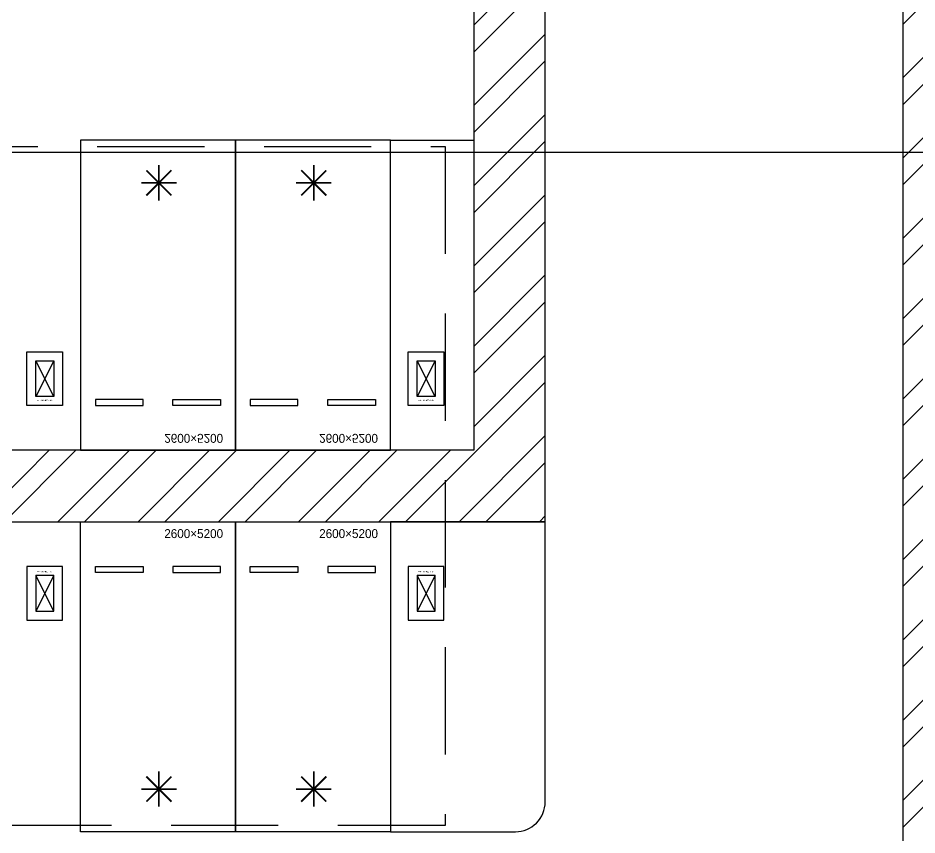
# Model space of a CAD drawing. Header units: millimetres. Extents: x -58335 to 291665, y -66693 to 213307.
# Drawn here: x 103604 to 118694, y -11450 to 2255 of the extents above; entities that cross this region are included whole.
import ezdxf
from ezdxf.enums import TextEntityAlignment as Align

# ---------------------------------------------------------------- set-up
doc = ezdxf.new("R2010")
doc.units = ezdxf.units.MM
doc.header["$LTSCALE"] = 1000
doc.linetypes.add('X-SITE$0$HID', pattern=[2.8, 1.8, -1])
for name, color, linetype in [('X-SITE$0$-MY-녹지', 254, 'Continuous'), ('X-SITE$0$A-PARK', 8, 'Continuous'), ('X-SITE$0$A-ROAD-PED', 8, 'Continuous'), ('X-SITE$0$PV-COL', 8, 'Continuous'), ('X-SITE$0$PV-주차장', 6, 'Continuous')]:
    doc.layers.add(name, color=color, linetype=linetype)
doc.layers.add('X-SITE$0$NOPLOT', color=193, linetype='Continuous', plot=False)
doc.styles.add('X-SITE$0$Gtx', font='')
doc.styles.add('X-SITE$0$XA-B2F_PLAN$0$XA-B2F_PLAN$0$Gtx', font='')
doc.styles.get('X-SITE$0$Gtx').set_extended_font_data('Dotum')
doc.styles.get('X-SITE$0$XA-B2F_PLAN$0$XA-B2F_PLAN$0$Gtx').set_extended_font_data('Dotum')
pattern_1 = [(0, (-29382.5, 14650.24), (317.5, 317.5), [158.75, -476.25]), (90, (-29303.13, 14570.87), (-317.5, 317.5), [158.75, -476.25])]

# ---------------------------------------------------------------- blocks, each defined once
blk = doc.blocks.new('X-SITE$0$240910_L-1F')
at = {"layer": 'X-SITE$0$-MY-녹지'}
h = blk.add_hatch(dxfattribs=at)
h.set_pattern_fill('CROSS', color=256, scale=50, style=2)
h.set_pattern_definition(pattern_1)
edge = h.paths.add_edge_path()
edge.add_line((18171, 114605), (18171, 166105))
edge.add_line((18171, 166105), (47421, 166105))
edge.add_line((47421, 166105), (47421, 168105))
edge.add_line((47421, 168105), (46571, 168105))
edge.add_line((46571, 168105), (46571, 168905))
edge.add_line((46571, 168905), (47284, 168905))
edge.add_arc((45571, 168205), 1850, 22.2338, 32.7206)
edge.add_line((47128, 169205), (6314, 169205))
edge.add_line((6314, 169205), (1000, 163892))
edge.add_line((1000, 163892), (1000, -788))
edge.add_line((1000, -788), (6314, -6102))
edge.add_line((6314, -6102), (95101, -6102))
edge.add_line((95101, -6102), (95316, -5952))
edge.add_line((95316, -5952), (98071, -5952))
edge.add_line((98071, -5952), (98071, -5402))
edge.add_line((98071, -5402), (96971, -5402))
edge.add_line((96971, -5402), (96971, -4402))
edge.add_line((96971, -4402), (98071, -4402))
edge.add_line((98071, -4402), (98071, 31055))
edge.add_arc((96271, 31055), 1800, 360, 450)
edge.add_line((96271, 32855), (91071, 32855))
edge.add_arc((91071, 31055), 1800, 90, 180)
edge.add_line((89271, 31055), (89271, 30055))
edge.add_line((89271, 30055), (96471, 30055))
edge.add_line((96471, 30055), (96471, -3545))
edge.add_line((96471, -3545), (8071, -3545))
edge.add_line((8071, -3545), (8071, -795))
edge.add_line((8071, -795), (2871, -795))
edge.add_line((2871, -795), (2871, 103855))
edge.add_line((2871, 103855), (49071, 103855))
edge.add_arc((49071, 105655), 1800, 270, 360)
edge.add_line((50871, 105655), (50871, 114605))
edge.add_line((50871, 114605), (18171, 114605))
h = blk.add_hatch(dxfattribs=at)
h.set_pattern_fill('CROSS', color=256, scale=50, style=2)
h.set_pattern_definition(pattern_1)
edge = h.paths.add_edge_path()
edge.add_line((18171, 114605), (18171, 166105))
edge.add_line((18171, 166105), (47421, 166105))
edge.add_line((47421, 166105), (47421, 168105))
edge.add_line((47421, 168105), (46571, 168105))
edge.add_line((46571, 168105), (46571, 168905))
edge.add_line((46571, 168905), (47284, 168905))
edge.add_arc((45571, 168205), 1850, 22.2338, 32.7206)
edge.add_line((47128, 169205), (6314, 169205))
edge.add_line((6314, 169205), (1000, 163892))
edge.add_line((1000, 163892), (1000, -788))
edge.add_line((1000, -788), (6314, -6102))
edge.add_line((6314, -6102), (95101, -6102))
edge.add_line((95101, -6102), (95316, -5952))
edge.add_line((95316, -5952), (98071, -5952))
edge.add_line((98071, -5952), (98071, -5402))
edge.add_line((98071, -5402), (96971, -5402))
edge.add_line((96971, -5402), (96971, -4402))
edge.add_line((96971, -4402), (98071, -4402))
edge.add_line((98071, -4402), (98071, 31055))
edge.add_arc((96271, 31055), 1800, 360, 450)
edge.add_line((96271, 32855), (91071, 32855))
edge.add_arc((91071, 31055), 1800, 90, 180)
edge.add_line((89271, 31055), (89271, 30055))
edge.add_line((89271, 30055), (96471, 30055))
edge.add_line((96471, 30055), (96471, -3545))
edge.add_line((96471, -3545), (8071, -3545))
edge.add_line((8071, -3545), (8071, -795))
edge.add_line((8071, -795), (2871, -795))
edge.add_line((2871, -795), (2871, 103855))
edge.add_line((2871, 103855), (49071, 103855))
edge.add_arc((49071, 105655), 1800, 270, 360)
edge.add_line((50871, 105655), (50871, 114605))
edge.add_line((50871, 114605), (18171, 114605))
blk = doc.blocks.new('X-SITE$0$확장형')
at = {"layer": 'X-SITE$0$A-PARK'}
for p, q in [((1050, -4350), (250, -4350)), ((250, -4350), (250, -4450)), ((1050, -4450), (1050, -4350)), ((1550, -4450), (1550, -4350)), ((1550, -4350), (2350, -4350)), ((2350, -4350), (2350, -4450)), ((250, -4450), (1050, -4450)), ((2350, -4450), (1550, -4450))]:
    blk.add_line(p, q, dxfattribs=at)
blk.add_lwpolyline([(0, 0), (2600, 0), (2600, -5200), (0, -5200)], close=True, dxfattribs=at)
at = {"layer": 'X-SITE$0$A-PARK', "const_width": 30}
for points in [[(1285, -418), (1285, -1013)], [(1075, -505), (1495, -926)], [(1495, -505), (1075, -926)], [(1582, -716), (988, -716)], [(1582, -716), (988, -716)]]:
    blk.add_lwpolyline(points, dxfattribs=at)
at = {"layer": 'X-SITE$0$NOPLOT', "ltscale": 10, "style": 'X-SITE$0$XA-B2F_PLAN$0$XA-B2F_PLAN$0$Gtx'}
blk.add_text('2600×5200', height=150, rotation=180, dxfattribs=at).set_placement((701, -5001), align=Align.MIDDLE_CENTER)
blk = doc.blocks.new('X-SITE$0$A$Cc6527170')
for p, q in [((350, 525), (50, -75)), ((350, -75), (50, 525))]:
    blk.add_line(p, q)
for points in [[(-100, -225), (500, -225), (500, 675), (-100, 675)], [(50, -75), (350, -75), (350, 525), (50, 525)]]:
    blk.add_lwpolyline(points, close=True)
at = {"linetype": 'Continuous', "style": 'X-SITE$0$Gtx'}
blk.add_text('주차장 PV 캐노피 기둥', height=20, dxfattribs=at).set_placement((200, 588, 0), align=Align.MIDDLE)

msp = doc.modelspace()

# ---------------------------------------------------------------- hatches: boundary and pattern name
at = {"layer": 'X-SITE$0$A-ROAD-PED'}
h = msp.add_hatch(dxfattribs=at)
h.set_pattern_fill('ANSI32', color=253, scale=100)
h.set_pattern_definition([(45, (-73835.05, -75193.2), (-673.5192, 673.5192), []), (45, (-73386, -75193.2), (-673.5192, 673.5192), [])])
h.paths.add_polyline_path([(112453.6, -6195), (112453.6, 12005), (118453.6, 12005), (118453.6, -17995), (119453.6, -17995), (119453.6, 15205), (118453.6, 15205), (118453.6, 13205), (112453.6, 13205), (112453.6, 32605), (111253.6, 32605), (111253.6, 13205), (38653.6, 13205), (38653.6, 32805), (45653.6, 32805), (45653.6, 34005), (38653.6, 34005), (38653.6, 89005), (37453.6, 89005), (37453.6, -13995), (37653.6, -13995), (37653.6, -17995), (38653.6, -17995), (38653.6, -6195)])
h.paths.add_polyline_path([(111253.6, -4995), (38653.6, -4995), (38653.6, 12005), (111253.6, 12005)], flags=16)

# ---------------------------------------------------------------- linework, layer by layer
at = {"layer": 'X-SITE$0$A-ROAD-PED', "elevation": 0}
msp.add_lwpolyline([(38653.6, -17995), (38653.6, -6195), (112453.6, -6195), (112453.6, 12005), (118453.6, 12005), (118453.6, -17995)], dxfattribs=at)
for points in [[(111253.6, -4995), (38653.6, -4995), (38653.6, 12005), (111253.6, 12005)], [(111253.6, 205), (111253.6, -4995), (109853.6, -4995), (109853.6, 205)]]:
    msp.add_lwpolyline(points, close=True, dxfattribs=at)
msp.add_lwpolyline([(109853.6, -6195), (109853.6, -11395), (111953.6, -11395, 0.4142136), (112453.6, -10895), (112453.6, -6195)], format="xyb", close=True, dxfattribs=at)
at = {"layer": 'X-SITE$0$NOPLOT'}
msp.add_lwpolyline([(0, 178200), (252300, 178200), (252300, 0), (0, 0)], close=True, dxfattribs=at)
at = {"layer": 'X-SITE$0$PV-주차장', "linetype": 'X-SITE$0$HID', "elevation": 0}
msp.add_lwpolyline([(46134.6, 100), (110772.6, 100), (110772.6, -11290), (46134.6, -11290)], close=True, dxfattribs=at)

# ---------------------------------------------------------------- block references
msp.add_blockref('X-SITE$0$240910_L-1F', (29382.5, -14650.2))
at = {"layer": 'X-SITE$0$A-PARK', "xscale": -1}
for p in [(107253.6, 205), (109853.6, 205)]:
    msp.add_blockref('X-SITE$0$확장형', p, dxfattribs=at)
at = {"layer": 'X-SITE$0$A-PARK', "rotation": 180}
for p in [(107253.6, -11395), (109853.6, -11395)]:
    msp.add_blockref('X-SITE$0$확장형', p, dxfattribs=at)
at = {"layer": 'X-SITE$0$PV-COL', "xscale": -1, "rotation": 180}
for p in [(103853.6, -3570), (110253.6, -3570)]:
    msp.add_blockref('X-SITE$0$A$Cc6527170', p, dxfattribs=at)
at = {"layer": 'X-SITE$0$PV-COL'}
for p in [(103853.6, -7620), (110253.6, -7620)]:
    msp.add_blockref('X-SITE$0$A$Cc6527170', p, dxfattribs=at)

doc.saveas('drawing.dxf')
